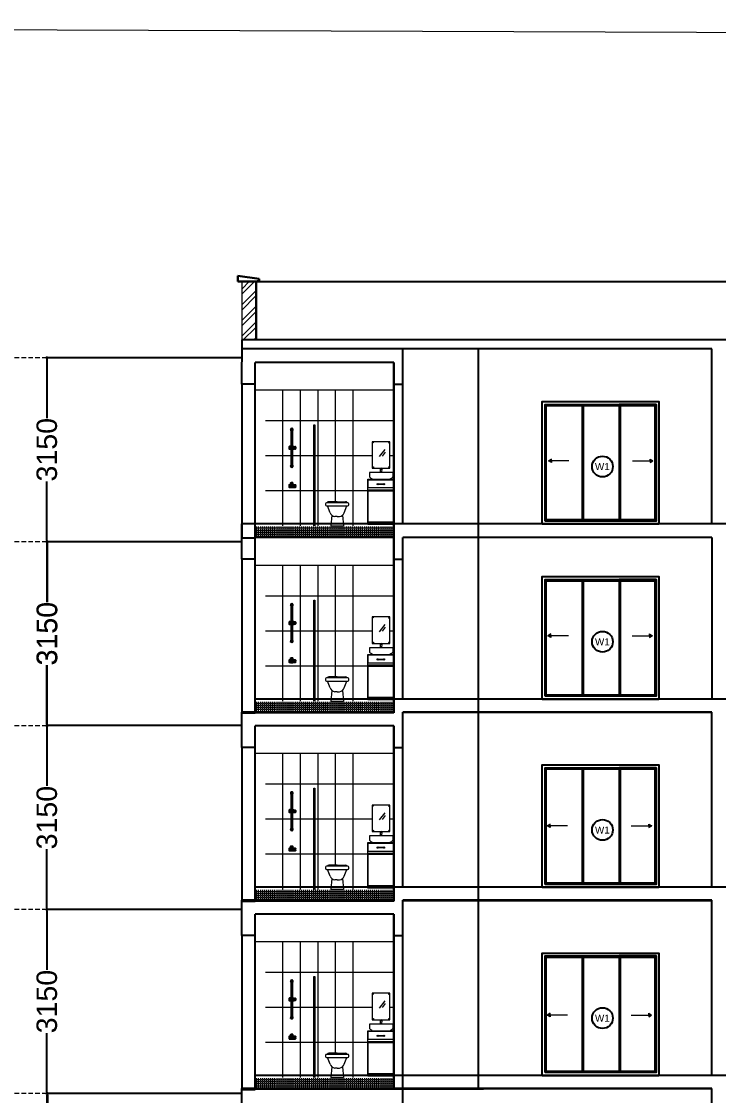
# Model space of a CAD drawing. Header units: millimetres. Extents: x -1932176 to 78768, y -1967 to 1266654.
# Drawn here: x -358819 to -346881, y 399471 to 417863 of the extents above; entities that cross this region are included whole.
import ezdxf
from ezdxf.lldxf.tags import DXFTag

# ---------------------------------------------------------------- set-up
doc = ezdxf.new("R2010")
doc.units = ezdxf.units.MM
doc.linetypes.add('HIDDEN2', pattern=[4.7625, 3.175, -1.5875])
for name, color, linetype, lineweight in [('HATCH', 250, 'Continuous', 13), ('NAMES', 252, 'Continuous', 15), ('PLASTER', 252, 'Continuous', 15), ('SHEET', 7, 'Continuous', 13)]:
    doc.layers.add(name, color=color, linetype=linetype, lineweight=lineweight)
doc.styles.get("Standard").update_dxf_attribs({"font": 'arial.ttf'})
tags = doc.linetypes.add('CENTER2', pattern=[28.575, 19.05, -3.175, 3.175, -3.175]).pattern_tags.tags
tags[10:11] = [DXFTag(74, 4), DXFTag(75, 0), DXFTag(340, '0'), DXFTag(46, 0.0), DXFTag(50, 0.0), DXFTag(44, 0.0), DXFTag(45, 0.0)]
tags[8:9] = [DXFTag(74, 4), DXFTag(75, 0), DXFTag(340, '0'), DXFTag(46, 0.0), DXFTag(50, 0.0), DXFTag(44, 0.0), DXFTag(45, 0.0)]
tags[6:7] = [DXFTag(74, 4), DXFTag(75, 0), DXFTag(340, '0'), DXFTag(46, 0.0), DXFTag(50, 0.0), DXFTag(44, 0.0), DXFTag(45, 0.0)]
tags[4:5] = [DXFTag(74, 4), DXFTag(75, 0), DXFTag(340, '0'), DXFTag(46, 0.0), DXFTag(50, 0.0), DXFTag(44, 0.0), DXFTag(45, 0.0)]
doc.dimstyles.new('SOP', dxfattribs={"dimtxt": 350, "dimasz": 50, "dimexe": 0.18, "dimexo": 0.0625, "dimgap": 20, "dimtad": 0, "dimdec": 0, "dimzin": 0, "dimdsep": 46, "dimtxsty": 'Standard', "dimblk": 'DOT', "dimcen": 0.9, "dimadec": 0, "dimazin": 0, "dimtfac": 1, "dimtdec": 0, "dimtofl": 0, "dimtmove": 0, "dimatfit": 3, "dimfxl": 1, "dimtolj": 1, "dimtzin": 0, "dimarcsym": 0})

# ---------------------------------------------------------------- blocks, each defined once
blk = doc.blocks.new('md-xibet4')
at = {"lineweight": 20}
for p, q in [((-225, 430), (-225, 408)), ((205, 450), (-205, 450)), ((-193, 452), (-194, 450)), ((0, 470), (-160, 470)), ((0, 470), (160, 470)), ((225, 408), (225, 430)), ((-205, 388), (205, 388)), ((-138, 257), (-188, 388)), ((138, 257), (188, 388)), ((-101, 207), (-125, 0)), ((-125, 0), (125, 0)), ((-119, 50), (119, 50)), ((0, 182), (-47, 182)), ((0, 182), (47, 182)), ((101, 207), (125, 0))]:
    blk.add_line(p, q, dxfattribs=at)
for centre, radius, start, end in [((-205, 430), 20, 90, 180), ((-160, 430), 40, 90, 146.4991), ((160, 430), 40, 33.5009, 90), ((205, 430), 20, 0, 90), ((-205, 408), 20, 180, 270), ((-27, 299), 119, 200.7366, 259.9985), ((27, 299), 119, 280.0015, 339.2634), ((205, 408), 20, 270, 0)]:
    blk.add_arc(centre, radius, start, end, dxfattribs=at)
blk = doc.blocks.new('4')
at = {"linetype": 'CENTER2'}
for p, q in [((14203, 17330), (14206, 17330)), ((14248, 17330), (14208, 17330)), ((14228, 17355), (14228, 17352)), ((14228, 17350), (14228, 17310)), ((14228, 17305), (14228, 17308)), ((14253, 17330), (14250, 17330)), ((14203, 16710), (14206, 16710)), ((14248, 16710), (14208, 16710)), ((14228, 16735), (14228, 16732)), ((14228, 16730), (14228, 16690)), ((14228, 16685), (14228, 16688)), ((14253, 16710), (14250, 16710))]:
    blk.add_line(p, q, dxfattribs=at)
at = {"linetype": 'Continuous'}
for p, q in [((14216, 17344), (14216, 17344)), ((14216, 17316), (14217, 17316)), ((14216, 17316), (14216, 17316)), ((14217, 17316), (14217, 17037)), ((14239, 17035), (14239, 17316)), ((14240, 17344), (14240, 17344)), ((14240, 17344), (14240, 17344)), ((14240, 17316), (14240, 17316)), ((14186, 17037), (14186, 17003)), ((14191, 17038), (14187, 17038)), ((14187, 17002), (14211, 17002)), ((14191, 17042), (14191, 17038)), ((14205, 17043), (14192, 17043)), ((14205, 17038), (14205, 17042)), ((14211, 17038), (14206, 17038)), ((14211, 17002), (14211, 17038)), ((14212, 17037), (14211, 17037)), ((14211, 17003), (14212, 17003)), ((14212, 17038), (14212, 17002)), ((14217, 17038), (14212, 17038)), ((14212, 17002), (14217, 17002)), ((14217, 17002), (14217, 16724)), ((14239, 16724), (14239, 17004)), ((14244, 17038), (14240, 17038)), ((14240, 17002), (14244, 17002)), ((14244, 17002), (14244, 17038)), ((14245, 17037), (14244, 17037)), ((14244, 17003), (14245, 17003)), ((14245, 17038), (14245, 17002)), ((14264, 17038), (14245, 17038)), ((14245, 17002), (14265, 17002)), ((14285, 17005), (14291, 17005)), ((14291, 17035), (14287, 17035)), ((14292, 17034), (14292, 17006)), ((14216, 16724), (14216, 16724)), ((14216, 16696), (14216, 16696)), ((14216, 16696), (14217, 16696)), ((14240, 16724), (14240, 16724)), ((14240, 16724), (14240, 16724)), ((14240, 16696), (14240, 16696))]:
    blk.add_line(p, q, dxfattribs=at)
for centre, radius, start, end in [((14228, 17330), 18.6, 131.1964, 180), ((14228, 17330), 18.6, 180, 228.8036), ((14228, 17330), 18.6, 50.7864, 129.2096), ((14228, 17330), 18.4, 50.5178, 129.482), ((14203, 17314), 32.9, 65.2351, 66.0433), ((14216, 17344), 0.2, 65.5982, 131.1964), ((14228, 17330), 18.4, 230.5178, 309.482), ((14216, 17316), 0.2, 228.8036, 294.4018), ((14228, 17330), 18.6, 230.7909, 234.1407), ((14228, 17330), 18.6, 305.861, 309.2142), ((14228, 17330), 18.6, 311.1964, 48.8036), ((14240, 17344), 0.2, 48.8036, 114.4018), ((14240, 17316), 0.2, 245.5982, 311.1964), ((14254, 17346), 32.9, 245.2351, 246.0433), ((14187, 17037), 0.7, 90, 180), ((14187, 17003), 0.7, 180, 270), ((14192, 17042), 0.688, 87.7284, 180.9461), ((14191, 17038), 0.497, 272.3758, 359.1496), ((14205, 17042), 0.694, 359.8673, 92.0106), ((14211, 17038), 0.2, 0, 90), ((14211, 17002), 0.2, 270, 0), ((14212, 17038), 0.3, 90, 180), ((14212, 17037), 0.2, 270, 0), ((14212, 17003), 0.2, 0, 90), ((14212, 17002), 0.3, 180, 270), ((14228, 17052), 17.9, 229.8448, 310.1553), ((14228, 16988), 17.9, 49.8447, 130.1485), ((14225, 17054), 23.7, 283.559, 308.2699), ((14225, 16986), 23.7, 51.7301, 76.441), ((14244, 17038), 0.3, 0, 90), ((14244, 17037), 0.2, 180, 270), ((14244, 17003), 0.2, 90, 180), ((14244, 17002), 0.3, 270, 0), ((14245, 17038), 0.2, 90, 180), ((14245, 17002), 0.2, 180, 270), ((14285, 17005), 0.5, 241.4304, 270), ((14287, 17035), 0.5, 90, 122.7788), ((14228, 16710), 18.6, 131.1964, 228.8036), ((14228, 16709), 18.4, 50.5178, 129.482), ((14228, 16710), 18.6, 125.861, 129.2142), ((14216, 16724), 0.2, 65.5982, 131.1964), ((14203, 16694), 32.9, 65.2351, 66.0433), ((14228, 16710), 18.4, 230.5178, 309.482), ((14216, 16696), 0.2, 228.8036, 294.4018), ((14228, 16710), 18.6, 230.7864, 309.2096), ((14228, 16710), 18.6, 50.7909, 54.1407), ((14228, 16710), 18.6, 0, 48.8036), ((14240, 16724), 0.2, 48.8036, 114.4018), ((14228, 16710), 18.6, 311.1964, 0), ((14254, 16726), 32.9, 245.2351, 246.0433), ((14240, 16696), 0.2, 245.5982, 311.1964)]:
    blk.add_arc(centre, radius, start, end, dxfattribs=at)
for points in [[(14216, 17344), (14216, 17344), (14216, 17344), (14216, 17344)], [(14216, 17316), (14216, 17316), (14216, 17316), (14216, 17316)], [(14240, 17344), (14240, 17344), (14240, 17344), (14240, 17344)], [(14240, 17316), (14240, 17316), (14240, 17316), (14240, 17316)], [(14265, 17002), (14265, 17002), (14265, 17002), (14265, 17002)], [(14216, 16724), (14216, 16724), (14216, 16724), (14216, 16724)], [(14216, 16695), (14216, 16695), (14216, 16695), (14216, 16696)], [(14240, 16724), (14240, 16724), (14240, 16724), (14240, 16724)], [(14240, 16696), (14240, 16695), (14240, 16695), (14240, 16695)]]:
    blk.add_open_spline(points, degree=3, dxfattribs=at)
for points, knots in [([(14206, 17038), (14206, 17038), (14206, 17038), (14206, 17038), (14205, 17038), (14205, 17038), (14205, 17038), (14205, 17038)], [0, 0, 0, 0, 0.210954, 0.443523, 0.682745, 0.948925, 1, 1, 1, 1]), ([(14287, 17035), (14287, 17035), (14287, 17035), (14286, 17034), (14285, 17034), (14285, 17033), (14284, 17033), (14283, 17033), (14282, 17032), (14281, 17032), (14280, 17032), (14279, 17032), (14279, 17032), (14278, 17031), (14277, 17031), (14276, 17032), (14275, 17032), (14274, 17032), (14274, 17032), (14273, 17032), (14272, 17033), (14271, 17033), (14270, 17034), (14270, 17034), (14269, 17034), (14268, 17035), (14267, 17035), (14267, 17036), (14266, 17036), (14266, 17037), (14265, 17037), (14265, 17037), (14265, 17037), (14264, 17038), (14264, 17038), (14264, 17038), (14264, 17038), (14264, 17038), (14264, 17038), (14264, 17038), (14264, 17038), (14264, 17038), (14264, 17038), (14264, 17038), (14264, 17038)], [0, 0, 0, 0, 0.008846, 0.041069, 0.073546, 0.106685, 0.139278, 0.170814, 0.201197, 0.226509, 0.25339, 0.27973, 0.305369, 0.330153, 0.354039, 0.377174, 0.400828, 0.425757, 0.451598, 0.478545, 0.506736, 0.536249, 0.567071, 0.59907, 0.631965, 0.665324, 0.694879, 0.726225, 0.757493, 0.788401, 0.818759, 0.848435, 0.877364, 0.905542, 0.933022, 0.959907, 0.986399, 0.9898, 0.990586, 0.991028, 0.991515, 0.992746, 0.995623, 1, 1, 1, 1]), ([(14265, 17002), (14266, 17002), (14266, 17002), (14266, 17002), (14266, 17002), (14266, 17002), (14266, 17002), (14266, 17002), (14266, 17002), (14266, 17002), (14266, 17002), (14266, 17002), (14266, 17002), (14266, 17002), (14267, 17003), (14267, 17003), (14267, 17003), (14268, 17003), (14268, 17004), (14269, 17004), (14270, 17004), (14270, 17005), (14271, 17005), (14272, 17006), (14273, 17006), (14273, 17006), (14274, 17007), (14275, 17007), (14276, 17007), (14277, 17007), (14277, 17007), (14278, 17007), (14279, 17007), (14280, 17007), (14281, 17007), (14281, 17006), (14282, 17006), (14283, 17006), (14284, 17005), (14284, 17005), (14285, 17005), (14285, 17005)], [0, 0, 0, 0, 0.001042, 0.004445, 0.007114, 0.008833, 0.010107, 0.011683, 0.014488, 0.02111, 0.035104, 0.065553, 0.097886, 0.129708, 0.16198, 0.194958, 0.228681, 0.263102, 0.298109, 0.333532, 0.369204, 0.405423, 0.442722, 0.479334, 0.514785, 0.548795, 0.581279, 0.612324, 0.642133, 0.670933, 0.69828, 0.72528, 0.752928, 0.781176, 0.809928, 0.83915, 0.869999, 0.902406, 0.936228, 0.97148, 1, 1, 1, 1]), ([(14292, 17034), (14292, 17034), (14292, 17034), (14292, 17035), (14291, 17035), (14291, 17035), (14291, 17035), (14291, 17035), (14291, 17035), (14291, 17035)], [0, 0, 0, 0, 0.027183, 0.199163, 0.36611, 0.531326, 0.703622, 0.881814, 1, 1, 1, 1]), ([(14291, 17005), (14291, 17005), (14291, 17005), (14291, 17005), (14291, 17005), (14291, 17005), (14292, 17005), (14292, 17005), (14292, 17006)], [0, 0, 0, 0, 0.152956, 0.328784, 0.513481, 0.680618, 0.843396, 1, 1, 1, 1])]:
    blk.add_open_spline(points, degree=3, knots=knots, dxfattribs=at)
blk = doc.blocks.new('6')
at = {"linetype": 'CENTER2'}
for p, q in [((14248, 16572), (14208, 16572)), ((14228, 16592), (14228, 16552)), ((14298, 16522), (14258, 16522)), ((14278, 16542), (14278, 16502))]:
    blk.add_line(p, q, dxfattribs=at)
at = {"linetype": 'Continuous'}
for p, q in [((14216, 16572), (14210, 16572)), ((14210, 16572), (14210, 16503)), ((14216, 16572), (14217, 16522)), ((14216, 16572), (14240, 16572)), ((14216, 16572), (14216, 16572)), ((14217, 16521), (14216, 16572)), ((14216, 16572), (14216, 16572)), ((14240, 16572), (14239, 16521)), ((14240, 16572), (14247, 16572)), ((14240, 16522), (14240, 16572)), ((14240, 16572), (14240, 16572)), ((14240, 16572), (14240, 16572)), ((14246, 16503), (14247, 16572)), ((14186, 16540), (14186, 16505)), ((14210, 16540), (14187, 16540)), ((14187, 16504), (14210, 16504)), ((14227, 16511), (14227, 16511)), ((14291, 16540), (14246, 16540)), ((14246, 16504), (14291, 16504)), ((14278, 16535), (14278, 16510)), ((14282, 16513), (14282, 16513)), ((14286, 16531), (14284, 16531)), ((14284, 16513), (14286, 16513)), ((14286, 16532), (14286, 16531)), ((14287, 16531), (14286, 16531)), ((14287, 16513), (14286, 16513)), ((14286, 16513), (14286, 16513)), ((14291, 16531), (14287, 16531)), ((14287, 16531), (14287, 16531)), ((14287, 16513), (14291, 16513)), ((14287, 16513), (14287, 16513)), ((14292, 16540), (14292, 16532)), ((14292, 16512), (14292, 16505))]:
    blk.add_line(p, q, dxfattribs=at)
for centre, radius, start, end in [((14210, 16572), 0.2, 90, 180.6), ((14216, 16572), 0.2, 0.6, 90), ((14240, 16572), 0.2, 90, 179.4), ((14247, 16572), 0.2, 359.4, 90), ((14187, 16540), 0.7, 90, 180), ((14187, 16505), 0.7, 180, 270), ((14211, 16503), 0.5, 180.6, 268.0058), ((14228, 17002), 500, 268.0058, 271.9942), ((14228, 16522), 11.4, 180.6, 359.4), ((14228, 16522), 11.3, 185.1754, 354.6312), ((14217, 16521), 0.522, 91.6911, 99.9868), ((14239, 16521), 0.495, 79.5315, 88.2754), ((14246, 16503), 0.5, 271.9942, 359.4), ((14284, 16536), 4.2, 243.6047, 270.3535), ((14284, 16509), 4.2, 89.6465, 116.3953), ((14285, 16532), 0.5, 229.8888, 270), ((14285, 16513), 0.5, 90, 130.1112), ((14287, 16532), 0.534, 225.636, 269.425), ((14287, 16513), 0.529, 90.3737, 134.5653), ((14291, 16540), 0.5, 0, 90), ((14291, 16532), 1, 270, 0), ((14291, 16512), 1, 0, 90), ((14291, 16505), 0.5, 270, 0)]:
    blk.add_arc(centre, radius, start, end, dxfattribs=at)
for points, knots in [([(14287, 16532), (14286, 16532), (14285, 16533), (14283, 16534), (14282, 16535), (14280, 16535), (14279, 16535), (14278, 16535), (14277, 16535), (14275, 16535), (14274, 16535), (14271, 16534), (14270, 16533), (14268, 16532), (14267, 16531), (14266, 16529), (14265, 16528), (14264, 16525), (14264, 16524), (14264, 16521), (14264, 16520), (14265, 16517), (14266, 16516), (14267, 16514), (14268, 16513), (14270, 16512), (14271, 16511), (14274, 16510), (14275, 16510), (14278, 16509), (14279, 16510), (14282, 16510), (14283, 16511), (14285, 16512), (14286, 16512), (14287, 16513)], [0, 0, 0, 0, 0.0625, 0.0625, 0.125, 0.125, 0.15625, 0.15625, 0.1875, 0.1875, 0.25, 0.25, 0.3125, 0.3125, 0.375, 0.375, 0.4375, 0.4375, 0.5, 0.5, 0.5625, 0.5625, 0.625, 0.625, 0.6875, 0.6875, 0.75, 0.75, 0.8125, 0.8125, 0.875, 0.875, 0.9375, 0.9375, 1, 1, 1, 1]), ([(14282, 16513), (14281, 16513), (14280, 16512), (14278, 16512), (14278, 16512), (14276, 16512), (14275, 16512), (14273, 16513), (14273, 16513), (14271, 16515), (14269, 16516), (14268, 16519), (14267, 16521), (14267, 16524), (14268, 16526), (14269, 16529), (14271, 16530), (14273, 16532), (14273, 16532), (14275, 16533), (14276, 16533), (14278, 16533), (14278, 16533), (14280, 16533), (14281, 16532), (14282, 16532)], [0, 0, 0, 0, 0.0625, 0.0625, 0.125, 0.125, 0.1875, 0.1875, 0.25, 0.25, 0.375, 0.375, 0.5, 0.5, 0.625, 0.625, 0.75, 0.75, 0.8125, 0.8125, 0.875, 0.875, 0.9375, 0.9375, 1, 1, 1, 1])]:
    blk.add_open_spline(points, degree=3, knots=knots, dxfattribs=at)
blk = doc.blocks.new('_Dot')
at = {"color": 0, "linetype": 'ByBlock', "lineweight": -2}
blk.add_line((-0.5, 0), (-1, 0), dxfattribs=at)
at = {"color": 0, "linetype": 'ByBlock', "const_width": 0.5}
blk.add_lwpolyline([(-0.25, 0, 1), (0.25, 0, 1)], format="xyb", close=True, dxfattribs=at)
blk = doc.blocks.new('*D625')
at = {"color": 0, "lineweight": -2, "transparency": 16777216}
for p, q in [((-355032, 399505), (-358371, 399505)), ((-358371, 399455), (-358371, 398472)), ((-358371, 396405), (-358371, 397388)), ((-356708, 396355), (-358371, 396355))]:
    blk.add_line(p, q, dxfattribs=at)
at = {"layer": 'Defpoints', "color": 0, "transparency": 16777216}
for p in [(-358371, 399505), (-355032, 399505), (-356708, 396355)]:
    blk.add_point(p, dxfattribs=at)
at = {"color": 0, "lineweight": -2, "transparency": 16777216, "xscale": 50, "yscale": 50, "zscale": 50}
for p, rotation in [((-358371, 399505), 90), ((-358371, 396355), 270)]:
    blk.add_blockref('_Dot', p, dxfattribs=dict(at, rotation=rotation))
at = {"color": 0, "transparency": 16777216, "insert": (-358371, 397930), "char_height": 350, "attachment_point": 5, "rotation": 90}
blk.add_mtext('\\A1;3150', dxfattribs=at)
blk = doc.blocks.new('*D626')
at = {"color": 0, "lineweight": -2, "transparency": 16777216}
for p, q in [((-355044, 402655), (-358383, 402655)), ((-358383, 402605), (-358383, 401622)), ((-358383, 399555), (-358383, 400538)), ((-356720, 399505), (-358383, 399505))]:
    blk.add_line(p, q, dxfattribs=at)
at = {"layer": 'Defpoints', "color": 0, "transparency": 16777216}
for p in [(-358383, 402655), (-355044, 402655), (-356720, 399505)]:
    blk.add_point(p, dxfattribs=at)
at = {"color": 0, "lineweight": -2, "transparency": 16777216, "xscale": 50, "yscale": 50, "zscale": 50}
for p, rotation in [((-358383, 402655), 90), ((-358383, 399505), 270)]:
    blk.add_blockref('_Dot', p, dxfattribs=dict(at, rotation=rotation))
at = {"color": 0, "transparency": 16777216, "insert": (-358383, 401080), "char_height": 350, "attachment_point": 5, "rotation": 90}
blk.add_mtext('\\A1;3150', dxfattribs=at)
blk = doc.blocks.new('*D627')
at = {"color": 0, "lineweight": -2, "transparency": 16777216}
for p, q in [((-355044, 405805), (-358383, 405805)), ((-358383, 405755), (-358383, 404772)), ((-358383, 402705), (-358383, 403688)), ((-356720, 402655), (-358383, 402655))]:
    blk.add_line(p, q, dxfattribs=at)
at = {"layer": 'Defpoints', "color": 0, "transparency": 16777216}
for p in [(-358383, 405805), (-355044, 405805), (-356720, 402655)]:
    blk.add_point(p, dxfattribs=at)
at = {"color": 0, "lineweight": -2, "transparency": 16777216, "xscale": 50, "yscale": 50, "zscale": 50}
for p, rotation in [((-358383, 405805), 90), ((-358383, 402655), 270)]:
    blk.add_blockref('_Dot', p, dxfattribs=dict(at, rotation=rotation))
at = {"color": 0, "transparency": 16777216, "insert": (-358383, 404230), "char_height": 350, "attachment_point": 5, "rotation": 90}
blk.add_mtext('\\A1;3150', dxfattribs=at)
blk = doc.blocks.new('*D628')
at = {"color": 0, "lineweight": -2, "transparency": 16777216}
for p, q in [((-355038, 408955), (-358377, 408955)), ((-358377, 408905), (-358377, 407922)), ((-358377, 405855), (-358377, 406838)), ((-356714, 405805), (-358377, 405805))]:
    blk.add_line(p, q, dxfattribs=at)
at = {"layer": 'Defpoints', "color": 0, "transparency": 16777216}
for p in [(-358377, 408955), (-355038, 408955), (-356714, 405805)]:
    blk.add_point(p, dxfattribs=at)
at = {"color": 0, "lineweight": -2, "transparency": 16777216, "xscale": 50, "yscale": 50, "zscale": 50}
for p, rotation in [((-358377, 408955), 90), ((-358377, 405805), 270)]:
    blk.add_blockref('_Dot', p, dxfattribs=dict(at, rotation=rotation))
at = {"color": 0, "transparency": 16777216, "insert": (-358377, 407380), "char_height": 350, "attachment_point": 5, "rotation": 90}
blk.add_mtext('\\A1;3150', dxfattribs=at)
blk = doc.blocks.new('*D629')
at = {"color": 0, "lineweight": -2, "transparency": 16777216}
for p, q in [((-355044, 412105), (-358383, 412105)), ((-358383, 412055), (-358383, 411072)), ((-358383, 409005), (-358383, 409988)), ((-356720, 408955), (-358383, 408955))]:
    blk.add_line(p, q, dxfattribs=at)
at = {"layer": 'Defpoints', "color": 0, "transparency": 16777216}
for p in [(-358383, 412105), (-355044, 412105), (-356720, 408955)]:
    blk.add_point(p, dxfattribs=at)
at = {"color": 0, "lineweight": -2, "transparency": 16777216, "xscale": 50, "yscale": 50, "zscale": 50}
for p, rotation in [((-358383, 412105), 90), ((-358383, 408955), 270)]:
    blk.add_blockref('_Dot', p, dxfattribs=dict(at, rotation=rotation))
at = {"color": 0, "transparency": 16777216, "insert": (-358383, 410530), "char_height": 350, "attachment_point": 5, "rotation": 90}
blk.add_mtext('\\A1;3150', dxfattribs=at)
blk = doc.blocks.new('*D631')
at = {"color": 0, "lineweight": -2, "transparency": 16777216}
for p, q in [((-355044, 399505), (-358383, 399505)), ((-358383, 399455), (-358383, 398472)), ((-358383, 396405), (-358383, 397388)), ((-356720, 396355), (-358383, 396355))]:
    blk.add_line(p, q, dxfattribs=at)
at = {"layer": 'Defpoints', "color": 0, "transparency": 16777216}
for p in [(-358383, 399505), (-355044, 399505), (-356720, 396355)]:
    blk.add_point(p, dxfattribs=at)
at = {"color": 0, "lineweight": -2, "transparency": 16777216, "xscale": 50, "yscale": 50, "zscale": 50}
for p, rotation in [((-358383, 399505), 90), ((-358383, 396355), 270)]:
    blk.add_blockref('_Dot', p, dxfattribs=dict(at, rotation=rotation))
at = {"color": 0, "transparency": 16777216, "insert": (-358383, 397930), "char_height": 350, "attachment_point": 5, "rotation": 90}
blk.add_mtext('\\A1;3150', dxfattribs=at)
blk = doc.blocks.new('*D632')
at = {"color": 0, "lineweight": -2, "transparency": 16777216}
for p, q in [((-355044, 402655), (-358383, 402655)), ((-358383, 402605), (-358383, 401622)), ((-358383, 399555), (-358383, 400538)), ((-356720, 399505), (-358383, 399505))]:
    blk.add_line(p, q, dxfattribs=at)
at = {"layer": 'Defpoints', "color": 0, "transparency": 16777216}
for p in [(-358383, 402655), (-355044, 402655), (-356720, 399505)]:
    blk.add_point(p, dxfattribs=at)
at = {"color": 0, "lineweight": -2, "transparency": 16777216, "xscale": 50, "yscale": 50, "zscale": 50}
for p, rotation in [((-358383, 402655), 90), ((-358383, 399505), 270)]:
    blk.add_blockref('_Dot', p, dxfattribs=dict(at, rotation=rotation))
at = {"color": 0, "transparency": 16777216, "insert": (-358383, 401080), "char_height": 350, "attachment_point": 5, "rotation": 90}
blk.add_mtext('\\A1;3150', dxfattribs=at)
blk = doc.blocks.new('*D633')
at = {"color": 0, "lineweight": -2, "transparency": 16777216}
for p, q in [((-355044, 405805), (-358383, 405805)), ((-358383, 405755), (-358383, 404772)), ((-358383, 402705), (-358383, 403688)), ((-356720, 402655), (-358383, 402655))]:
    blk.add_line(p, q, dxfattribs=at)
at = {"layer": 'Defpoints', "color": 0, "transparency": 16777216}
for p in [(-358383, 405805), (-355044, 405805), (-356720, 402655)]:
    blk.add_point(p, dxfattribs=at)
at = {"color": 0, "lineweight": -2, "transparency": 16777216, "xscale": 50, "yscale": 50, "zscale": 50}
for p, rotation in [((-358383, 405805), 90), ((-358383, 402655), 270)]:
    blk.add_blockref('_Dot', p, dxfattribs=dict(at, rotation=rotation))
at = {"color": 0, "transparency": 16777216, "insert": (-358383, 404230), "char_height": 350, "attachment_point": 5, "rotation": 90}
blk.add_mtext('\\A1;3150', dxfattribs=at)
blk = doc.blocks.new('*D634')
at = {"color": 0, "lineweight": -2, "transparency": 16777216}
for p, q in [((-355044, 408955), (-358383, 408955)), ((-358383, 408905), (-358383, 407922)), ((-358383, 405855), (-358383, 406838)), ((-356720, 405805), (-358383, 405805))]:
    blk.add_line(p, q, dxfattribs=at)
at = {"layer": 'Defpoints', "color": 0, "transparency": 16777216}
for p in [(-358383, 408955), (-355044, 408955), (-356720, 405805)]:
    blk.add_point(p, dxfattribs=at)
at = {"color": 0, "lineweight": -2, "transparency": 16777216, "xscale": 50, "yscale": 50, "zscale": 50}
for p, rotation in [((-358383, 408955), 90), ((-358383, 405805), 270)]:
    blk.add_blockref('_Dot', p, dxfattribs=dict(at, rotation=rotation))
at = {"color": 0, "transparency": 16777216, "insert": (-358383, 407380), "char_height": 350, "attachment_point": 5, "rotation": 90}
blk.add_mtext('\\A1;3150', dxfattribs=at)
blk = doc.blocks.new('*D635')
at = {"color": 0, "lineweight": -2, "transparency": 16777216}
for p, q in [((-355044, 412105), (-358383, 412105)), ((-358383, 412055), (-358383, 411072)), ((-358383, 409005), (-358383, 409988)), ((-356720, 408955), (-358383, 408955))]:
    blk.add_line(p, q, dxfattribs=at)
at = {"layer": 'Defpoints', "color": 0, "transparency": 16777216}
for p in [(-358383, 412105), (-355044, 412105), (-356720, 408955)]:
    blk.add_point(p, dxfattribs=at)
at = {"color": 0, "lineweight": -2, "transparency": 16777216, "xscale": 50, "yscale": 50, "zscale": 50}
for p, rotation in [((-358383, 412105), 90), ((-358383, 408955), 270)]:
    blk.add_blockref('_Dot', p, dxfattribs=dict(at, rotation=rotation))
at = {"color": 0, "transparency": 16777216, "insert": (-358383, 410530), "char_height": 350, "attachment_point": 5, "rotation": 90}
blk.add_mtext('\\A1;3150', dxfattribs=at)

msp = doc.modelspace()

# ---------------------------------------------------------------- hatches: boundary and pattern name
at = {"layer": 'HATCH'}
h = msp.add_hatch(dxfattribs=at)
h.set_pattern_fill('ANSI32', color=256, scale=20)
h.set_pattern_definition([(45, (-1163385.42, 120050.92), (-134.70384, 134.70384), []), (45, (-1163295.62, 120050.92), (-134.70384, 134.70384), [])])
h.paths.add_polyline_path([(-355041.87237, 412408.97816), (-354811.87237, 412408.97816), (-354811.87237, 412428.97816), (-354811.8148, 413409.86683), (-355041.8148, 413409.86683)])
h.paths.add_polyline_path([(-338641.77159, 413390.97816), (-338871.77159, 413390.97816), (-338871.77159, 412408.97816), (-338641.77159, 412408.97816)])
h = msp.add_hatch(dxfattribs=at)
h.set_pattern_fill('ANGLE', color=256, scale=5)
h.set_pattern_definition([(0, (-1246007.83, 565269.52), (0, 34.925), [25.4, -9.525]), (90, (-1246007.83, 565269.52), (-34.925, 2e-15), [25.4, -9.525])])
h.paths.add_polyline_path([(-352440.30295, 409024.36222), (-352440.30295, 409224.36222), (-354804.10892, 409224.36222), (-354804.10892, 409024.36222)])
h = msp.add_hatch(dxfattribs=at)
h.set_pattern_fill('ANGLE', color=256, scale=5)
h.set_pattern_definition([(0, (-1246007.83, 562269.52), (0, 34.925), [25.4, -9.525]), (90, (-1246007.83, 562269.52), (-34.925, 2e-15), [25.4, -9.525])])
h.paths.add_polyline_path([(-352440.30295, 406024.36222), (-352440.30295, 406224.36222), (-354804.10892, 406224.36222), (-354804.10892, 406024.36222)])
h = msp.add_hatch(dxfattribs=at)
h.set_pattern_fill('ANGLE', color=256, scale=5)
h.set_pattern_definition([(0, (-1246007.83, 559046.985), (0, 34.925), [25.4, -9.525]), (90, (-1246007.83, 559046.985), (-34.925, 2e-15), [25.4, -9.525])])
h.paths.add_polyline_path([(-352440.30295, 402801.82733), (-352440.30295, 403001.82733), (-354804.10892, 403001.82733), (-354804.10892, 402801.82733)])
h = msp.add_hatch(dxfattribs=at)
h.set_pattern_fill('ANGLE', color=256, scale=5)
h.set_pattern_definition([(0, (-1246007.83, 555824.45), (0, 34.925), [25.4, -9.525]), (90, (-1246007.83, 555824.45), (-34.925, 2e-15), [25.4, -9.525])])
h.paths.add_polyline_path([(-352440.30295, 399579.29244), (-352440.30295, 399779.29244), (-354804.10892, 399779.29244), (-354804.10892, 399579.29244)])

# ---------------------------------------------------------------- linework, layer by layer
at = {"color": 18, "linetype": 'Continuous', "lineweight": 30, "ltscale": 5, "true_color": 0x000000}
for p, q in [((-355112.21404, 413408.97816), (-355112.21404, 413510.24622)), ((-354750.06637, 413458.97816), (-355112.21404, 413510.24622)), ((-354750.06637, 413408.97816), (-354750.06637, 413458.97816)), ((-354816.14021, 413408.97816), (-355112.21404, 413408.97816)), ((-354816.14021, 413408.97816), (-354782.82218, 413408.97816)), ((-354768.54039, 413408.97816), (-354750.06637, 413408.97816))]:
    msp.add_line(p, q, dxfattribs=at)
at = {"linetype": 'ByBlock', "lineweight": 20}
for p, q in [((-355041.87237, 412408.97816), (-355041.87237, 413408.97816)), ((-354811.87237, 413408.97816), (-354811.87237, 412408.97816)), ((-354814.41204, 411554.36222), (-352440.30295, 411554.36222)), ((-354814.41204, 408554.36222), (-352440.30295, 408554.36222)), ((-354814.41204, 405331.82733), (-352440.30295, 405331.82733)), ((-354814.41204, 402109.29244), (-352440.30295, 402109.29244))]:
    msp.add_line(p, q, dxfattribs=at)
at = {"color": 252, "ltscale": 30}
msp.add_line((-354816.14021, 413408.97816), (-338871.77159, 413408.97816), dxfattribs=at)
at = {"ltscale": 30}
for p, q in [((-355044.41204, 411654.0973), (-355041.87237, 412408.97816)), ((-338641.77159, 412408.97816), (-355041.87237, 412408.97816)), ((-352290.30295, 412258.97816), (-355044.41204, 412258.97816)), ((-352290.30295, 409258.97816), (-352290.30295, 412258.97816)), ((-346994.91974, 412258.97816), (-352290.30295, 412258.97816)), ((-350993.02504, 409025.65082), (-350993.02504, 412258.97816)), ((-346994.91974, 409258.97816), (-346994.91974, 412258.97816)), ((-354814.41204, 409022.2484), (-354814.41204, 412024.36222)), ((-352440.30295, 409024.36222), (-352440.30295, 412024.36222)), ((-354814.41204, 411654.0973), (-355044.41204, 411654.0973)), ((-355044.41204, 411654.0973), (-355044.41204, 409022.2484)), ((-352440.30295, 409258.97816), (-352440.30295, 411428.0893)), ((-352290.30295, 409258.97816), (-352290.30295, 411428.0893)), ((-349850.6492, 411306.47816), (-349217.6492, 411306.47816)), ((-349217.6492, 411286.47816), (-349217.6492, 409328.97816)), ((-349197.6492, 411286.47816), (-349197.6492, 409328.97816)), ((-347950.6492, 411306.47816), (-348583.6492, 411306.47816)), ((-348583.6492, 411286.47816), (-348583.6492, 409328.97816)), ((-348563.6492, 411286.47816), (-348563.6492, 409328.97816)), ((-355044.41204, 408654.0973), (-355044.41204, 409258.97816)), ((-338641.63803, 409258.97816), (-355044.41204, 409258.97816)), ((-349900.6492, 409258.97816), (-349900.6492, 409308.97816)), ((-349900.6492, 409258.97816), (-347900.6492, 409258.97816)), ((-350993.02504, 406025.65082), (-350993.02504, 409130.55314)), ((-355044.41204, 409022.2484), (-354814.41204, 409022.2484)), ((-354814.41204, 406022.2484), (-354814.41204, 409024.36222)), ((-352440.30295, 409024.36222), (-354814.41204, 409022.2484)), ((-352440.30295, 406024.36222), (-352440.30295, 409024.36222)), ((-346994.91974, 409029.21059), (-352290.30295, 409024.49577)), ((-352290.30295, 406258.97816), (-352290.30295, 409024.49577)), ((-346994.91974, 409029.21059), (-346994.91974, 406258.97816)), ((-354814.41204, 408654.0973), (-355044.41204, 408654.0973)), ((-355044.41204, 408654.0973), (-355044.41204, 406022.2484)), ((-349850.6492, 408306.47816), (-349217.6492, 408306.47816)), ((-347950.6492, 408306.47816), (-348583.6492, 408306.47816)), ((-352440.30295, 406036.44327), (-352440.30295, 408205.55441)), ((-352290.30295, 406258.97816), (-352290.30295, 408205.55441)), ((-349217.6492, 408286.47816), (-349217.6492, 406328.97816)), ((-349197.6492, 408286.47816), (-349197.6492, 406328.97816)), ((-348583.6492, 408286.47816), (-348583.6492, 406328.97816)), ((-348563.6492, 408286.47816), (-348563.6492, 406328.97816)), ((-349900.6492, 406258.97816), (-349900.6492, 406308.97816)), ((-338641.63803, 406258.97816), (-354814.41204, 406258.97816)), ((-349900.6492, 406258.97816), (-347900.6492, 406258.97816)), ((-355044.41204, 405431.56241), (-355044.41204, 406036.44327)), ((-352440.30295, 406036.44327), (-355044.41204, 406036.44327)), ((-355044.41204, 406022.2484), (-354814.41204, 406022.2484)), ((-352440.30295, 406024.36222), (-354814.41204, 406022.2484)), ((-352290.30295, 403036.44327), (-352290.30295, 406036.44327)), ((-346994.91974, 406036.44327), (-352290.30295, 406036.44327)), ((-352290.30295, 406024.49577), (-352290.30295, 406036.44327)), ((-346994.91974, 406029.21059), (-352290.30295, 406024.49577)), ((-350993.02504, 402803.11594), (-350993.02504, 406025.65082)), ((-346994.91974, 403036.44327), (-346994.91974, 406036.44327)), ((-346994.91974, 406029.21059), (-346994.91974, 406036.44327)), ((-354814.41204, 402799.71351), (-354814.41204, 405801.82733)), ((-352440.30295, 402801.82733), (-352440.30295, 405801.82733)), ((-354814.41204, 405431.56241), (-355044.41204, 405431.56241)), ((-355044.41204, 405431.56241), (-355044.41204, 402799.71351)), ((-349850.6492, 405083.94327), (-349217.6492, 405083.94327)), ((-349217.6492, 405063.94327), (-349217.6492, 403106.44327)), ((-349197.6492, 405063.94327), (-349197.6492, 403106.44327)), ((-347950.6492, 405083.94327), (-348583.6492, 405083.94327)), ((-348583.6492, 405063.94327), (-348583.6492, 403106.44327)), ((-348563.6492, 405063.94327), (-348563.6492, 403106.44327)), ((-352440.30295, 402813.90838), (-352440.30295, 404983.01952)), ((-352290.30295, 403036.44327), (-352290.30295, 404983.01952)), ((-338641.63803, 403036.44327), (-354814.41204, 403036.44327)), ((-349900.6492, 403036.44327), (-349900.6492, 403086.44327)), ((-349900.6492, 403036.44327), (-347900.6492, 403036.44327)), ((-355044.41204, 402209.02752), (-355044.41204, 402813.90838)), ((-352440.30295, 402813.90838), (-355044.41204, 402813.90838)), ((-355044.41204, 402799.71351), (-354814.41204, 402799.71351)), ((-352440.30295, 402801.82733), (-354814.41204, 402799.71351)), ((-352290.30295, 399579.426), (-352290.30295, 402813.90838)), ((-346994.91974, 402813.90838), (-352290.30295, 402813.90838)), ((-352290.30295, 402801.96089), (-352290.30295, 402813.90838)), ((-346994.91974, 402806.6757), (-352290.30295, 402801.96089)), ((-350993.02504, 399580.58105), (-350993.02504, 402803.11594)), ((-346994.91974, 399813.90838), (-346994.91974, 402813.90838)), ((-346994.91974, 402806.6757), (-346994.91974, 402813.90838)), ((-354814.41204, 399577.17862), (-354814.41204, 402579.29244)), ((-352440.30295, 399579.29244), (-352440.30295, 402579.29244)), ((-354814.41204, 402209.02752), (-355044.41204, 402209.02752)), ((-355044.41204, 402209.02752), (-355044.41204, 399577.17862)), ((-352440.30295, 399591.37349), (-352440.30295, 401760.48464)), ((-352290.30295, 396591.37349), (-352290.30295, 401760.48464)), ((-349850.6492, 401861.40838), (-349217.6492, 401861.40838)), ((-349217.6492, 401841.40838), (-349217.6492, 399883.90838)), ((-349197.6492, 401841.40838), (-349197.6492, 399883.90838)), ((-347950.6492, 401861.40838), (-348583.6492, 401861.40838)), ((-348583.6492, 401841.40838), (-348583.6492, 399883.90838)), ((-348563.6492, 401841.40838), (-348563.6492, 399883.90838)), ((-349900.6492, 399813.90838), (-349900.6492, 399863.90838)), ((-338641.63803, 399813.90838), (-354814.41204, 399813.90838)), ((-349900.6492, 399813.90838), (-347900.6492, 399813.90838)), ((-355044.41204, 398986.49263), (-355044.41204, 399591.37349)), ((-346994.91974, 399591.37349), (-355044.41204, 399591.37349)), ((-355044.41204, 399577.17862), (-354814.41204, 399577.17862)), ((-346994.91974, 399584.14082), (-354814.41204, 399577.17862)), ((-346994.91974, 396591.37349), (-346994.91974, 399591.37349)), ((-346994.91974, 399584.14082), (-346994.91974, 399591.37349))]:
    msp.add_line(p, q, dxfattribs=at)
for p, q in [((-354811.87237, 412408.97816), (-354811.87237, 412428.97816)), ((-352440.30295, 412024.36222), (-354814.41204, 412024.36222)), ((-352440.30295, 412024.36222), (-352440.30295, 409024.36222)), ((-352440.30295, 411654.0973), (-352290.30295, 411654.0973)), ((-352440.30295, 409024.36222), (-354814.41204, 409024.36222)), ((-352440.30295, 409024.36222), (-354804.10892, 409024.36222)), ((-352440.30295, 409024.36222), (-352440.30295, 406024.36222)), ((-352440.30295, 408654.0973), (-352290.30295, 408654.0973)), ((-352440.30295, 406024.36222), (-354804.10892, 406024.36222)), ((-352440.30295, 405801.82733), (-354814.41204, 405801.82733)), ((-352440.30295, 405801.82733), (-352440.30295, 402801.82733)), ((-352440.30295, 405431.56241), (-352290.30295, 405431.56241)), ((-352440.30295, 402801.82733), (-354804.10892, 402801.82733)), ((-352440.30295, 402579.29244), (-354814.41204, 402579.29244)), ((-352440.30295, 402579.29244), (-352440.30295, 399579.29244)), ((-352440.30295, 402209.02752), (-352290.30295, 402209.02752)), ((-352440.30295, 399579.29244), (-354804.10892, 399579.29244))]:
    msp.add_line(p, q)
at = {"linetype": 'ByBlock', "lineweight": 20, "transparency": 33554559}
for p, q in [((-354340.3988, 409224.36222), (-354340.3988, 411554.36222)), ((-354040.3988, 409224.36222), (-354040.3988, 411554.36222)), ((-353740.3988, 409224.36222), (-353740.3988, 411554.36222)), ((-353440.3988, 409639.14385), (-353440.3988, 411554.36222)), ((-353140.3988, 409224.36222), (-353140.3988, 411554.36222)), ((-352440.30295, 411024.36222), (-354640.3988, 411024.36222)), ((-352811.66773, 410424.36222), (-354640.3988, 410424.36222)), ((-352440.30295, 410424.36222), (-352509.26773, 410424.36222)), ((-352887.85789, 409824.36222), (-354640.3988, 409824.36222)), ((-352897.46372, 409824.36222), (-352451.84853, 409824.36222)), ((-354340.3988, 406224.36222), (-354340.3988, 408554.36222)), ((-354040.3988, 406224.36222), (-354040.3988, 408554.36222)), ((-353740.3988, 406224.36222), (-353740.3988, 408554.36222)), ((-353440.3988, 406639.14385), (-353440.3988, 408554.36222)), ((-353140.3988, 406224.36222), (-353140.3988, 408554.36222)), ((-352440.30295, 408024.36222), (-354640.3988, 408024.36222)), ((-352811.66773, 407424.36222), (-354640.3988, 407424.36222)), ((-352440.30295, 407424.36222), (-352509.26773, 407424.36222)), ((-352887.85789, 406824.36222), (-354640.3988, 406824.36222)), ((-352897.46372, 406824.36222), (-352451.84853, 406824.36222)), ((-354340.3988, 403001.82733), (-354340.3988, 405331.82733)), ((-354040.3988, 403001.82733), (-354040.3988, 405331.82733)), ((-353740.3988, 403001.82733), (-353740.3988, 405331.82733)), ((-353440.3988, 403416.60896), (-353440.3988, 405331.82733)), ((-353140.3988, 403001.82733), (-353140.3988, 405331.82733)), ((-352440.30295, 404801.82733), (-354640.3988, 404801.82733)), ((-352811.66773, 404201.82733), (-354640.3988, 404201.82733)), ((-352440.30295, 404201.82733), (-352509.26773, 404201.82733)), ((-352887.85789, 403601.82733), (-354640.3988, 403601.82733)), ((-352897.46372, 403601.82733), (-352451.84853, 403601.82733)), ((-354340.3988, 399779.29244), (-354340.3988, 402109.29244)), ((-354040.3988, 399779.29244), (-354040.3988, 402109.29244)), ((-353740.3988, 399779.29244), (-353740.3988, 402109.29244)), ((-353440.3988, 400194.07408), (-353440.3988, 402109.29244)), ((-353140.3988, 399779.29244), (-353140.3988, 402109.29244)), ((-352440.30295, 401579.29244), (-354640.3988, 401579.29244)), ((-352811.66773, 400979.29244), (-354640.3988, 400979.29244)), ((-352440.30295, 400979.29244), (-352509.26773, 400979.29244)), ((-352887.85789, 400379.29244), (-354640.3988, 400379.29244)), ((-352897.46372, 400379.29244), (-352451.84853, 400379.29244))]:
    msp.add_line(p, q, dxfattribs=at)
at = {"linetype": 'Continuous', "lineweight": 18, "ltscale": 50, "transparency": 33554559}
for p, q in [((-352509.26773, 410667.34948), (-352811.66773, 410667.34948)), ((-352811.66773, 410667.34948), (-352811.66773, 410213.74948)), ((-352595.27727, 410535.24668), (-352690.94035, 410412.25129)), ((-352509.26773, 410213.74948), (-352509.26773, 410667.34948)), ((-352588.64773, 410489.77037), (-352641.56773, 410421.73037)), ((-352810.24737, 410213.74948), (-352509.26773, 410213.74948)), ((-352670.16191, 410139.3598), (-352672.60439, 410207.08717)), ((-352645.19634, 410139.3598), (-352642.75386, 410207.08717)), ((-352856.4545, 410139.3598), (-352856.4545, 410063.7598)), ((-352458.90375, 410139.3598), (-352856.4545, 410139.3598)), ((-352509.26773, 407667.34948), (-352811.66773, 407667.34948)), ((-352811.66773, 407667.34948), (-352811.66773, 407213.74948)), ((-352509.26773, 407213.74948), (-352509.26773, 407667.34948)), ((-352595.27727, 407535.24668), (-352690.94035, 407412.25129)), ((-352588.64773, 407489.77037), (-352641.56773, 407421.73037)), ((-352810.24737, 407213.74948), (-352509.26773, 407213.74948)), ((-352670.16191, 407139.3598), (-352672.60439, 407207.08717)), ((-352645.19634, 407139.3598), (-352642.75386, 407207.08717)), ((-352856.4545, 407139.3598), (-352856.4545, 407063.7598)), ((-352458.90375, 407139.3598), (-352856.4545, 407139.3598)), ((-352509.26773, 404444.81459), (-352811.66773, 404444.81459)), ((-352811.66773, 404444.81459), (-352811.66773, 403991.21459)), ((-352509.26773, 403991.21459), (-352509.26773, 404444.81459)), ((-352595.27727, 404312.71179), (-352690.94035, 404189.7164)), ((-352588.64773, 404267.23548), (-352641.56773, 404199.19548)), ((-352856.4545, 403916.82491), (-352856.4545, 403841.22491)), ((-352458.90375, 403916.82491), (-352856.4545, 403916.82491)), ((-352810.24737, 403991.21459), (-352509.26773, 403991.21459)), ((-352670.16191, 403916.82491), (-352672.60439, 403984.55228)), ((-352645.19634, 403916.82491), (-352642.75386, 403984.55228)), ((-352509.26773, 401222.2797), (-352811.66773, 401222.2797)), ((-352811.66773, 401222.2797), (-352811.66773, 400768.6797)), ((-352509.26773, 400768.6797), (-352509.26773, 401222.2797)), ((-352595.27727, 401090.1769), (-352690.94035, 400967.18152)), ((-352588.64773, 401044.70059), (-352641.56773, 400976.66059)), ((-352810.24737, 400768.6797), (-352509.26773, 400768.6797)), ((-352856.4545, 400694.29002), (-352856.4545, 400618.69002)), ((-352458.90375, 400694.29002), (-352856.4545, 400694.29002)), ((-352670.16191, 400694.29002), (-352672.60439, 400762.0174)), ((-352645.19634, 400694.29002), (-352642.75386, 400762.0174))]:
    msp.add_line(p, q, dxfattribs=at)
at = {"linetype": 'Continuous', "lineweight": 13, "ltscale": 50}
for p, q in [((-349743.90791, 410370.70505), (-349793.90791, 410340.70505)), ((-349443.90791, 410340.70505), (-349793.90791, 410340.70505)), ((-349793.90791, 410340.70505), (-349743.90791, 410340.70505)), ((-349743.90791, 410310.70505), (-349793.90791, 410340.70505)), ((-349743.90791, 410340.70505), (-349743.90791, 410370.70505)), ((-349743.90791, 410340.70505), (-349743.90791, 410310.70505)), ((-348353.37686, 410340.70505), (-348003.37686, 410340.70505)), ((-348053.37686, 410340.70505), (-348053.37686, 410370.70505)), ((-348053.37686, 410370.70505), (-348003.37686, 410340.70505)), ((-348003.37686, 410340.70505), (-348053.37686, 410340.70505)), ((-348053.37686, 410340.70505), (-348053.37686, 410310.70505)), ((-348053.37686, 410310.70505), (-348003.37686, 410340.70505)), ((-349753.14808, 407374.73161), (-349803.14808, 407344.73161)), ((-349453.14808, 407344.73161), (-349803.14808, 407344.73161)), ((-349803.14808, 407344.73161), (-349753.14808, 407344.73161)), ((-349753.14808, 407314.73161), (-349803.14808, 407344.73161)), ((-349753.14808, 407344.73161), (-349753.14808, 407374.73161)), ((-349753.14808, 407344.73161), (-349753.14808, 407314.73161)), ((-348362.61703, 407344.73161), (-348012.61703, 407344.73161)), ((-348062.61703, 407344.73161), (-348062.61703, 407374.73161)), ((-348062.61703, 407374.73161), (-348012.61703, 407344.73161)), ((-348012.61703, 407344.73161), (-348062.61703, 407344.73161)), ((-348062.61703, 407344.73161), (-348062.61703, 407314.73161)), ((-348062.61703, 407314.73161), (-348012.61703, 407344.73161)), ((-349766.69273, 404120.59401), (-349816.69273, 404090.59401)), ((-349466.69273, 404090.59401), (-349816.69273, 404090.59401)), ((-349816.69273, 404090.59401), (-349766.69273, 404090.59401)), ((-349766.69273, 404060.59401), (-349816.69273, 404090.59401)), ((-349766.69273, 404090.59401), (-349766.69273, 404120.59401)), ((-349766.69273, 404090.59401), (-349766.69273, 404060.59401)), ((-348376.16168, 404090.59401), (-348026.16168, 404090.59401)), ((-348076.16168, 404090.59401), (-348076.16168, 404120.59401)), ((-348076.16168, 404120.59401), (-348026.16168, 404090.59401)), ((-348026.16168, 404090.59401), (-348076.16168, 404090.59401)), ((-348076.16168, 404090.59401), (-348076.16168, 404060.59401)), ((-348076.16168, 404060.59401), (-348026.16168, 404090.59401)), ((-349766.77341, 400879.37892), (-349816.77341, 400849.37892)), ((-349466.77341, 400849.37892), (-349816.77341, 400849.37892)), ((-349816.77341, 400849.37892), (-349766.77341, 400849.37892)), ((-349766.77341, 400819.37892), (-349816.77341, 400849.37892)), ((-349766.77341, 400849.37892), (-349766.77341, 400879.37892)), ((-349766.77341, 400849.37892), (-349766.77341, 400819.37892)), ((-348376.24236, 400849.37892), (-348026.24236, 400849.37892)), ((-348076.24236, 400849.37892), (-348076.24236, 400879.37892)), ((-348076.24236, 400879.37892), (-348026.24236, 400849.37892)), ((-348026.24236, 400849.37892), (-348076.24236, 400849.37892)), ((-348076.24236, 400849.37892), (-348076.24236, 400819.37892)), ((-348076.24236, 400819.37892), (-348026.24236, 400849.37892))]:
    msp.add_line(p, q, dxfattribs=at)
at = {"linetype": 'Continuous', "lineweight": 18, "ltscale": 50}
for p, q in [((-352458.90375, 410139.3598), (-352458.90375, 410063.7598)), ((-352458.90375, 407139.3598), (-352458.90375, 407063.7598)), ((-352458.90375, 403916.82491), (-352458.90375, 403841.22491)), ((-352458.90375, 400694.29002), (-352458.90375, 400618.69002))]:
    msp.add_line(p, q, dxfattribs=at)
at = {"ltscale": 30}
for points in [[(-349900.6492, 409258.97816), (-349900.6492, 411356.47816), (-347900.6492, 411356.47816), (-347900.6492, 409258.97816)], [(-349217.6492, 409328.97816), (-349830.6492, 409328.97816), (-349830.6492, 411286.47816), (-349217.6492, 411286.47816)], [(-349197.6492, 411286.47816), (-348583.6492, 411286.47816)], [(-348563.6492, 411286.47816), (-347970.6492, 411286.47816), (-347970.6492, 409328.97816), (-348563.6492, 409328.97816)], [(-348583.6492, 409328.97816), (-349197.6492, 409328.97816)], [(-349900.6492, 406258.97816), (-349900.6492, 408356.47816), (-347900.6492, 408356.47816), (-347900.6492, 406258.97816)], [(-349217.6492, 406328.97816), (-349830.6492, 406328.97816), (-349830.6492, 408286.47816), (-349217.6492, 408286.47816)], [(-349197.6492, 408286.47816), (-348583.6492, 408286.47816)], [(-348563.6492, 408286.47816), (-347970.6492, 408286.47816), (-347970.6492, 406328.97816), (-348563.6492, 406328.97816)], [(-348583.6492, 406328.97816), (-349197.6492, 406328.97816)], [(-349900.6492, 403036.44327), (-349900.6492, 405133.94327), (-347900.6492, 405133.94327), (-347900.6492, 403036.44327)], [(-349217.6492, 403106.44327), (-349830.6492, 403106.44327), (-349830.6492, 405063.94327), (-349217.6492, 405063.94327)], [(-349197.6492, 405063.94327), (-348583.6492, 405063.94327)], [(-348563.6492, 405063.94327), (-347970.6492, 405063.94327), (-347970.6492, 403106.44327), (-348563.6492, 403106.44327)], [(-348583.6492, 403106.44327), (-349197.6492, 403106.44327)], [(-349900.6492, 399813.90838), (-349900.6492, 401911.40838), (-347900.6492, 401911.40838), (-347900.6492, 399813.90838)], [(-349217.6492, 399883.90838), (-349830.6492, 399883.90838), (-349830.6492, 401841.40838), (-349217.6492, 401841.40838)], [(-349197.6492, 401841.40838), (-348583.6492, 401841.40838)], [(-348563.6492, 401841.40838), (-347970.6492, 401841.40838), (-347970.6492, 399883.90838), (-348563.6492, 399883.90838)], [(-348583.6492, 399883.90838), (-349197.6492, 399883.90838)]]:
    msp.add_lwpolyline(points, dxfattribs=at)
for points in [[(-349850.6492, 409308.97816), (-349850.6492, 411306.47816), (-347950.6492, 411306.47816), (-347950.6492, 409308.97816)], [(-349850.6492, 406308.97816), (-349850.6492, 408306.47816), (-347950.6492, 408306.47816), (-347950.6492, 406308.97816)], [(-349850.6492, 403086.44327), (-349850.6492, 405083.94327), (-347950.6492, 405083.94327), (-347950.6492, 403086.44327)], [(-349850.6492, 399863.90838), (-349850.6492, 401861.40838), (-347950.6492, 401861.40838), (-347950.6492, 399863.90838)]]:
    msp.add_lwpolyline(points, close=True, dxfattribs=at)
at = {"linetype": 'ByBlock', "lineweight": 20, "transparency": 33554559}
for points in [[(-353810.59932, 409224.36222), (-353810.59932, 410956.54985), (-353793.46753, 410956.54985), (-353793.46753, 409224.36222)], [(-353810.59932, 406224.36222), (-353810.59932, 407956.54985), (-353793.46753, 407956.54985), (-353793.46753, 406224.36222)], [(-353810.59932, 403001.82733), (-353810.59932, 404734.01496), (-353793.46753, 404734.01496), (-353793.46753, 403001.82733)], [(-353810.59932, 399779.29244), (-353810.59932, 401511.48007), (-353793.46753, 401511.48007), (-353793.46753, 399779.29244)]]:
    msp.add_lwpolyline(points, dxfattribs=at)
for points in [[(-352887.85789, 410024.83536), (-352437.30977, 410024.83536), (-352437.30977, 409247.19257), (-352887.85789, 409247.19257)], [(-352878.78809, 410016.93066), (-352452.00454, 410016.93066), (-352452.00454, 409874.57762), (-352878.78809, 409874.57762)], [(-352878.88021, 409843.7858), (-352451.84853, 409843.7858), (-352451.84853, 409287.18936), (-352878.88021, 409287.18936)], [(-352606.47928, 409938.45315), (-352719.27786, 409938.45315), (-352719.27786, 409940.59854), (-352606.47928, 409940.59854)], [(-352887.85789, 407024.83536), (-352437.30977, 407024.83536), (-352437.30977, 406247.19257), (-352887.85789, 406247.19257)], [(-352878.78809, 407016.93066), (-352452.00454, 407016.93066), (-352452.00454, 406874.57762), (-352878.78809, 406874.57762)], [(-352878.88021, 406843.7858), (-352451.84853, 406843.7858), (-352451.84853, 406287.18936), (-352878.88021, 406287.18936)], [(-352606.47928, 406938.45315), (-352719.27786, 406938.45315), (-352719.27786, 406940.59854), (-352606.47928, 406940.59854)], [(-352887.85789, 403802.30047), (-352437.30977, 403802.30047), (-352437.30977, 403024.65768), (-352887.85789, 403024.65768)], [(-352878.78809, 403794.39577), (-352452.00454, 403794.39577), (-352452.00454, 403652.04273), (-352878.78809, 403652.04273)], [(-352606.47928, 403715.91827), (-352719.27786, 403715.91827), (-352719.27786, 403718.06365), (-352606.47928, 403718.06365)], [(-352878.88021, 403621.25091), (-352451.84853, 403621.25091), (-352451.84853, 403064.65447), (-352878.88021, 403064.65447)], [(-352887.85789, 400579.76558), (-352437.30977, 400579.76558), (-352437.30977, 399802.12279), (-352887.85789, 399802.12279)], [(-352878.88021, 400398.71602), (-352451.84853, 400398.71602), (-352451.84853, 399842.11959), (-352878.88021, 399842.11959)], [(-352878.78809, 400571.86088), (-352452.00454, 400571.86088), (-352452.00454, 400429.50784), (-352878.78809, 400429.50784)], [(-352606.47928, 400493.38338), (-352719.27786, 400493.38338), (-352719.27786, 400495.52877), (-352606.47928, 400495.52877)]]:
    msp.add_lwpolyline(points, close=True, dxfattribs=at)
at = {"linetype": 'Continuous', "lineweight": 18, "ltscale": 50, "transparency": 33554559}
for centre in [(-352801.0168, 410656.13998), (-352524.38773, 410652.31037), (-352796.54773, 410228.95037), (-352524.38773, 410228.95037), (-352801.0168, 407656.13998), (-352524.38773, 407652.31037), (-352796.54773, 407228.95037), (-352524.38773, 407228.95037), (-352801.0168, 404433.60509), (-352524.38773, 404429.77548), (-352796.54773, 404006.41548), (-352524.38773, 404006.41548), (-352801.0168, 401211.0702), (-352524.38773, 401207.24059), (-352796.54773, 400783.88059), (-352524.38773, 400783.88059)]:
    msp.add_circle(centre, 7.56, dxfattribs=at)
at = {"color": 252, "ltscale": 30}
for centre in [(-348868.66234, 410241.91075), (-348868.66234, 407241.91075), (-348868.66234, 404019.37586), (-348868.66234, 400796.84098)]:
    msp.add_circle(centre, 178.13957, dxfattribs=at)
at = {"linetype": 'ByBlock', "lineweight": 20, "transparency": 33554559}
for centre in [(-352717.57658, 409939.24181), (-352609.87292, 409939.24181), (-352717.57658, 406939.24181), (-352609.87292, 406939.24181), (-352717.57658, 403716.70692), (-352609.87292, 403716.70692), (-352717.57658, 400494.17203), (-352609.87292, 400494.17203)]:
    msp.add_circle(centre, 10.63709, dxfattribs=at)
msp.add_arc((-354775.68128, 413408.97816), 7.14089, 0, 180)
at = {"linetype": 'Continuous', "lineweight": 18, "ltscale": 50, "transparency": 33554559}
for centre, radius, start, end in [((-352658.09294, 410206.02183), 14.55051, 175.801215144, 231.225768658), ((-352657.67913, 410189.58127), 23.00478, 49.549592512, 130.450407488), ((-352657.29345, 410206.02251), 14.55051, 308.872284301, 4.296837811), ((-352798.64942, 410103.10447), 69.92446, 214.240922646, 259.449234985), ((-352516.70883, 410103.10447), 69.92446, 280.550765015, 325.759077354), ((-352658.09294, 407206.02183), 14.55051, 175.801215144, 231.225768658), ((-352657.67913, 407189.58127), 23.00478, 49.549592512, 130.450407488), ((-352657.29345, 407206.02251), 14.55051, 308.872284301, 4.296837811), ((-352798.64942, 407103.10447), 69.92446, 214.240922646, 259.449234985), ((-352516.70883, 407103.10447), 69.92446, 280.550765015, 325.759077354), ((-352658.09294, 403983.48694), 14.55051, 175.801215144, 231.225768658), ((-352657.67913, 403967.04639), 23.00478, 49.549592512, 130.450407488), ((-352657.29345, 403983.48762), 14.55051, 308.872284301, 4.296837811), ((-352798.64942, 403880.56959), 69.92446, 214.240922646, 259.449234985), ((-352516.70883, 403880.56959), 69.92446, 280.550765015, 325.759077354), ((-352657.67913, 400744.5115), 23.00478, 49.549592512, 130.450407488), ((-352798.64942, 400658.0347), 69.92446, 214.240922646, 259.449234985), ((-352658.09294, 400760.95205), 14.55051, 175.801215144, 231.225768658), ((-352657.29345, 400760.95274), 14.55051, 308.872284301, 4.296837811), ((-352516.70883, 400658.0347), 69.92446, 280.550765015, 325.759077354)]:
    msp.add_arc(centre, radius, start, end, dxfattribs=at)
for centre in [(-352657.68649, 410198.1887), (-352657.68649, 407198.1887), (-352657.68649, 403975.65381), (-352657.68649, 400753.11892)]:
    msp.add_ellipse(centre, major_axis=(-11.75103, -0.01006), ratio=0.5086201228, dxfattribs=at)
for p in [(-349830.6492, 409328.97816), (-349830.6492, 409328.97816), (-349830.6492, 406328.97816), (-349830.6492, 406328.97816), (-349830.6492, 403106.44327), (-349830.6492, 403106.44327), (-349830.6492, 399883.90838), (-349830.6492, 399883.90838)]:
    msp.add_point(p)
at = {"layer": 'NAMES', "color": 7, "linetype": 'HIDDEN2', "lineweight": 20, "ltscale": 25}
for p, q in [((-358383.19584, 412104.64374), (-364511.22374, 412104.64374)), ((-358383.19584, 408954.64374), (-364511.22374, 408954.64374)), ((-358383.19584, 405804.64374), (-364511.22374, 405804.64374)), ((-358383.19584, 402654.64374), (-364511.22374, 402654.64374)), ((-358383.19584, 399504.64374), (-364511.22374, 399504.64374))]:
    msp.add_line(p, q, dxfattribs=at)
at = {"layer": 'PLASTER', "linetype": 'ByBlock', "lineweight": 20}
msp.add_line((-354791.87237, 413408.97816), (-354791.87237, 412408.97816), dxfattribs=at)
at = {"layer": 'SHEET'}
msp.add_lwpolyline([(-397320.66447, 417863.34346), (-326918.79622, 417606.90636), (-326918.79622, 380000.11822), (-397320.66447, 380256.55533)], close=True, dxfattribs=at)

# ---------------------------------------------------------------- block references
at = {"transparency": 33554559}
for name, p in [('4', (-368418.96265, 393542.22924)), ('6', (-368419.23808, 393385.62762)), ('4', (-368418.96265, 390542.22924)), ('6', (-368419.23808, 390385.62762)), ('4', (-368418.96265, 387319.69436)), ('6', (-368419.23808, 387163.09273)), ('4', (-368418.96265, 384097.15947)), ('6', (-368419.23808, 383940.55785))]:
    msp.add_blockref(name, p, dxfattribs=at)
at = {"transparency": 33554559, "xscale": 0.8800000000000001, "yscale": 0.8800000000000001, "zscale": 0.8800000000000001}
for p in [(-353412.42902, 409225.54385), (-353412.42902, 406225.54385), (-353412.42902, 403003.00896), (-353412.42902, 399780.47408)]:
    msp.add_blockref('md-xibet4', p, dxfattribs=at)

# ---------------------------------------------------------------- texts
at = {"color": 252, "transparency": 16777216, "char_height": 120, "attachment_point": 1}
for insert in [(-348996.45898, 410300.48665), (-348996.45898, 407300.48665), (-348996.45898, 404077.95177), (-348996.45898, 400855.41688)]:
    msp.add_mtext_dynamic_manual_height_columns('W1', width=74.86437, gutter_width=11139.68641, heights=[0], dxfattribs=dict(at, insert=insert))

# ---------------------------------------------------------------- dimensions: what is measured, and where the dimension line sits
for base, p1, p2, picture, middle in [((-358383.01584, 412104.64374), (-356720.08519, 408954.64374), (-355044.41204, 412104.64374), '*D629', (-358383.01584, 410529.64374)), ((-358383.01584, 412104.64374), (-356720.08519, 408954.64374), (-355044.41204, 412104.64374), '*D635', (-358383.01584, 410529.64374)), ((-358383.01584, 408954.64374), (-356720.08519, 405804.64374), (-355044.41204, 408954.64374), '*D634', (-358383.01584, 407379.64374)), ((-358376.76584, 408954.64374), (-356713.83519, 405804.64374), (-355038.16204, 408954.64374), '*D628', (-358376.76584, 407379.64374)), ((-358383.01584, 405804.64374), (-356720.08519, 402654.64374), (-355044.41204, 405804.64374), '*D627', (-358383.01584, 404229.64374)), ((-358383.01584, 405804.64374), (-356720.08519, 402654.64374), (-355044.41204, 405804.64374), '*D633', (-358383.01584, 404229.64374)), ((-358383.01584, 402654.64374), (-356720.08519, 399504.64374), (-355044.41204, 402654.64374), '*D626', (-358383.01584, 401079.64374)), ((-358383.01584, 402654.64374), (-356720.08519, 399504.64374), (-355044.41204, 402654.64374), '*D632', (-358383.01584, 401079.64374)), ((-358383.01584, 399504.64374), (-356720.08519, 396354.64374), (-355044.41204, 399504.64374), '*D631', (-358383.01584, 397929.64374)), ((-358370.51584, 399504.64374), (-356707.58519, 396354.64374), (-355031.91204, 399504.64374), '*D625', (-358370.51584, 397929.64374))]:
    dim = msp.add_linear_dim(base=base, p1=p1, p2=p2, angle=90, dimstyle='SOP')
    dim.commit()
    dim.dimension.update_dxf_attribs({"geometry": picture, "text_midpoint": middle})

doc.saveas('drawing.dxf')
